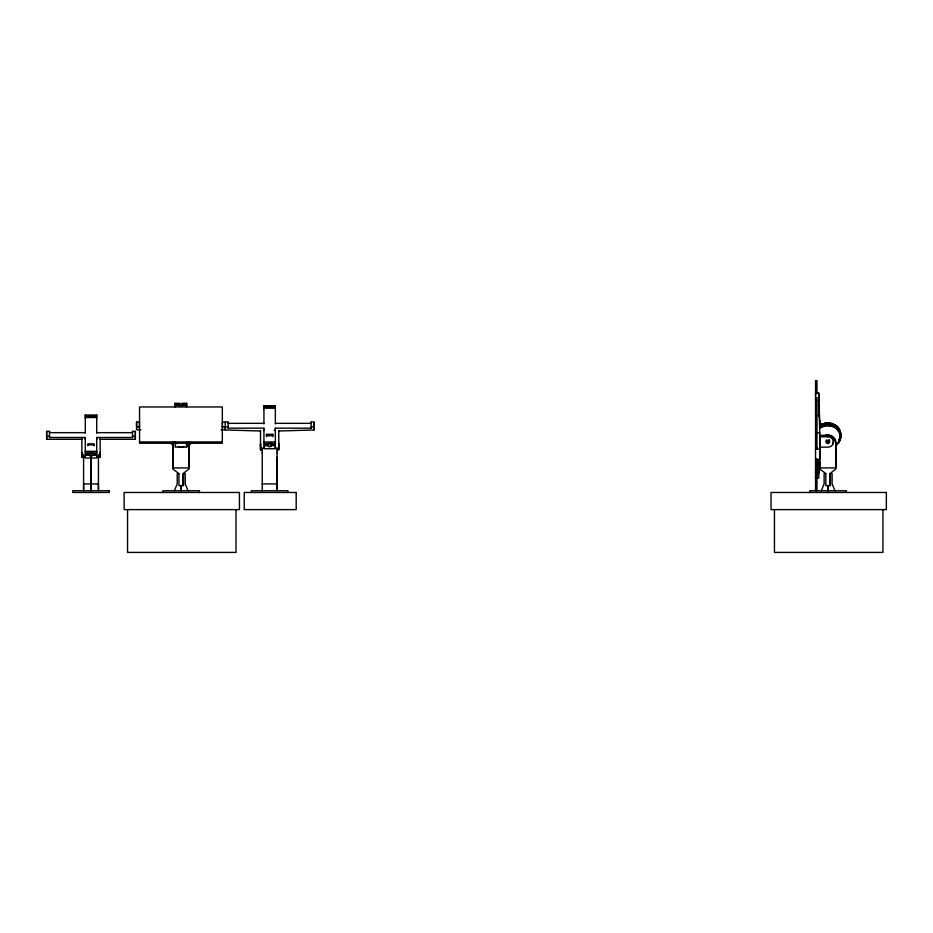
<?xml version="1.0" encoding="UTF-8"?>
<svg xmlns="http://www.w3.org/2000/svg" width="933" height="933" viewBox="0 0 933 933"><rect width="100%" height="100%" fill="white"/><g stroke="black" fill="none" stroke-linecap="round" stroke-linejoin="round"><path stroke-width="1.4" d="M81.871 439.291L46.65 439.291L46.65 436.189L49.507 436.189L49.507 437.484L85.3 437.484L85.3 458.033L96.717 458.033L96.717 437.484L132.509 437.484L132.509 436.189L135.367 436.189L135.367 439.291L100.146 439.291M46.65 434.463L46.65 431.361L49.507 431.361L49.507 437.484M49.507 431.361L49.507 432.655L85.3 432.655M84.681 457.403L81.871 457.403L81.871 437.484M83.585 454.488L83.585 490.758L83.585 483.912L98.432 483.912L98.443 490.758L98.432 454.488M85.3 452.61L85.3 451.315L96.717 451.315L96.717 452.61M85.3 439.291L85.3 437.484M85.3 418.136L85.3 415.022L96.717 415.022L96.717 416.235L85.3 416.235L85.3 415.022M96.717 439.291L96.717 437.484M96.717 418.136L96.717 415.022M97.335 457.403L100.146 457.403L100.146 437.484M135.367 439.291L135.367 431.361L132.509 431.361L132.509 432.655L96.717 432.655M135.367 434.463L135.367 431.361M139.425 428.165L139.425 422.043L136.568 422.043L136.568 429.716L140.825 429.856M172.932 461.893L172.932 469.066L178.926 473.637L178.926 485.626L183.498 485.626L183.498 473.637L185.212 473.637L185.212 483.912L188.069 490.758M172.932 460.459L172.932 444.05M175.217 441.997L175.217 447.094L186.635 447.094L186.635 441.997L186.635 447.094M175.217 406.147L175.217 403.301L179.789 403.301L179.789 406.193L182.075 406.193L182.075 403.301L186.635 403.301L186.635 406.916M182.926 485.626L182.926 473.637L188.921 469.066L188.921 442.184M186.635 406.147L186.635 403.301M222.427 428.165L222.427 422.043L228.142 422.043L228.142 428.165L263.934 428.165L263.934 448.726L275.352 448.726L275.352 428.165L311.156 428.165L311.156 426.871L314.001 426.871L314.001 429.973L278.78 431.011M225.285 426.871L225.285 429.973L260.517 431.011M228.142 428.165L228.142 426.871L222.427 426.871M228.142 422.043L228.142 423.337L263.934 423.337M260.517 430.451L260.517 449.869L262.231 450.452M262.231 490.758L262.231 452.598M263.934 443.292L263.934 441.997L275.352 441.997L275.352 443.292M263.934 430.498L263.934 428.165M263.934 408.817L263.934 405.715L275.352 405.715L275.352 406.916L263.934 406.916L263.934 405.715M266.511 436.644L266.511 434.323L272.786 434.323L272.786 435.769L266.511 435.769L266.511 434.323M272.786 436.644L272.786 434.323M275.352 428.165L275.352 430.498L274.209 430.498M275.352 408.817L275.352 405.715M277.066 457.275L277.078 490.758L277.066 452.598M277.066 450.452L278.78 449.869L278.78 443.268M278.78 449.321L278.78 430.451M314.001 429.973L314.001 422.054L311.156 422.054L311.156 423.337L275.352 423.337M314.001 425.156L314.001 422.054M815.559 478.197L815.559 475.608M815.559 473.369L815.559 470.792M815.559 458.301L815.559 459.502L819.839 459.502L819.839 436.796L827.839 436.796A5.703 5.166 0 0 1 833.542 441.974A5.703 5.166 0 0 1 827.839 447.14L819.839 447.152M815.559 395.557L815.559 392.968L818.696 392.968L819.839 435.874M816.981 475.608L816.981 460.097M819.839 426.043L818.696 392.968M819.839 461.893L819.839 469.066L825.833 473.637L825.833 485.626L830.405 485.626L830.405 473.637L832.119 473.637L832.119 483.912L834.965 490.758M827.839 436.796L827.839 435.349L819.839 435.349M829.834 485.626L829.834 473.637L835.828 469.066L835.828 442.184A7.989 7.242 0 0 0 824.434 435.629L824.434 435.629A7.977 7.231 0.4 0 0 823.547 436.061M818.696 473.369L819.267 459.246M819.442 459.841L818.696 478.197L816.608 478.197M822.941 423.687C821.378 430.475 824.469 419.512 824.69 425.098C826.416 429.04 825.005 417.646 826.988 425.751C828.142 417.144 827.559 429.145 828.761 424.783C829.285 419.045 828.866 428.235 830.242 424.958C830.475 419.349 833.752 430.16 832.026 423.454M825.635 425.903L825.798 422.964M833.402 423.955C833.169 432.865 834.44 420.806 832.329 424.585M832.003 426.404C832.003 424.527 829.46 427.326 830.592 423.092M840.166 435.524L840.738 436.119L840.073 436.271M835.641 445.986C836.283 443.315 838.499 444.703 838.907 440.609C841.053 439.968 839.047 437.752 840.843 436.714L840.201 434.242M826.988 425.751L827.279 422.836M833.566 425.121C836.306 423.71 835.222 429.647 837.799 428.958C838.172 430.743 838.557 431.571 840.027 432.434C839.898 431.816 839.805 430.976 839.338 430.498M835.793 428.469C835.606 427.267 834.603 426.603 833.566 427.046M825.658 425.506L826.148 424.853L826.626 425.775M833.251 426.894L833.076 425.751L832.329 426.521M840.47 437.449L839.968 436.784M828.352 425.728L828.761 422.847M835.921 425.378L835.513 428.259M174.366 490.758L177.212 483.912L177.212 473.637L178.926 473.637M821.262 490.758L824.119 483.912L824.119 473.637L825.833 473.637M829.705 425.856L830.242 423.022M835.513 426.334L837.029 426.276L836.516 429.11M839.432 439.968L839.117 439.221M838.884 442.79C836.691 441.239 841.111 442.335 838.767 440.912M837.391 430.055L838.021 427.279L836.516 427.174M838.149 429.157L838.685 428.107L837.391 428.119M171.171 442.802C170.354 444.598 173.095 443.723 172.827 445.787M839.105 430.008L839.432 429.262L838.324 429.437M840.843 436.714C839.898 435.116 839.607 434.277 840.155 432.737L840.027 430.498M821.81 427.197L821.915 424.107L821.81 427.197L820.632 424.795L820.678 427.874L819.839 427.734M820.34 426.906L820.632 424.795M821.506 425.436L821.6 424.258M840.166 433.717L840.738 433.11L840.073 432.959L840.201 436.924M824.352 423.255C825.752 427.979 822.813 424.468 823.034 426.638M840.201 435L840.843 434.451M824.69 425.098L824.305 426.206M824.69 423.174L825.635 423.979M169.876 442.778L170.552 442.662M221.039 429.856L225.285 429.716L225.285 422.043M827.279 424.76L827.991 425.728M818.696 397.796L815.559 397.796L815.559 400.385L816.981 400.385M179.789 404.339L182.075 404.339M176.36 405.074L179.218 405.074M182.635 405.074L185.492 405.074M176.36 405.354L179.218 405.354M182.635 405.354L185.492 405.354M815.559 415.57L816.981 415.57M819.839 424.025L827.839 424.025A5.703 5.178 0 0 1 828.282 424.037M139.425 426.871L136.568 426.871L136.568 422.043M816.981 432.819L819.839 432.819M139.542 441.95L222.322 441.95M175.217 443.21L186.635 443.21M175.847 443.245L139.542 443.245L139.542 406.963L222.322 406.963L222.322 443.245L186.005 443.245M268.506 443.758L270.792 443.758M265.077 444.505L267.934 444.505M271.363 444.505L274.209 444.505M265.077 444.773L267.934 444.773M271.363 444.773L274.209 444.773M87.865 444.843L94.151 444.843M265.077 444.983L267.934 444.983M271.363 444.983L274.209 444.983M265.077 445.228L267.934 445.228M271.363 445.228L274.209 445.228M263.934 445.624L268.506 445.624M270.792 445.624L275.352 445.624M260.517 448.085L264.727 448.085M274.559 448.085L278.78 448.085M816.981 447.957L815.559 447.957L815.559 449.158L819.839 449.158M89.871 453.076L92.145 453.076M86.442 453.811L89.3 453.811M92.717 453.811L95.574 453.811M86.442 454.091L89.3 454.091M92.717 454.091L95.574 454.091M86.442 454.301L89.3 454.301M92.717 454.301L95.574 454.301M86.442 454.534L89.3 454.534M92.717 454.534L95.574 454.534M85.3 454.931L89.871 454.931M92.145 454.931L96.717 454.931M277.066 483.912L262.231 483.912M828.761 424.783L829.355 425.81M191.3 442.662L191.988 442.778M820.632 426.719L821.506 427.361M188.093 445.216C189.387 445.368 190.903 443.956 190.694 442.79M821.915 424.107L822.708 424.842M822.708 426.766L821.915 426.043L821.693 426.813M187.965 445.776L188.116 446.382M818.696 411.78L819.349 416.818M835.828 445.997L835.828 452.202M819.839 422.917L819.839 423.885M260.517 444.015L260.517 447.152M188.921 445.997L188.921 452.202M172.932 445.997L172.932 452.202M882.921 509.605L882.921 552.418L774.448 552.418L774.448 509.605M846.383 492.472L846.383 490.758L809.844 490.758L809.844 492.472M840.738 433.11L840.785 435.361M840.785 435.804L840.738 438.055M840.47 431.792L840.551 434.032M840.551 437.134L840.47 439.373M840.027 438.732L840.027 440.668M839.782 431.711L839.63 434.86M839.595 429.553L839.618 433.134M839.595 439.676L839.432 441.892M839.432 429.262L839.338 433.647M839.338 438.743L839.338 440.668M838.872 428.375L838.872 430.311M838.685 428.107L838.744 431.268M838.464 428.877L838.324 431.361M838.021 427.279L838.009 430.171M837.799 427.022L837.799 428.958M837.671 427.815L837.601 430.311M837.134 427.232L837.134 429.157M837.029 426.276L837.029 428.2M836.773 426.043L836.749 429.343M836.773 443.187L836.773 445.123M836.143 426.323L836.143 428.247M835.641 425.18L835.711 427.909M835.047 425.518L835.047 427.442M834.708 424.597L834.72 427.699M834.394 424.433L834.569 427.151M833.857 424.83L833.857 426.754M833.076 423.815L833.076 425.751M832.586 424.27L832.586 426.194M831.688 423.349L831.688 425.285M831.256 423.85L831.256 425.775M831.035 424.188L831.035 426.124M830.697 423.71L830.697 426.031M829.88 423.559L829.88 425.495M829.309 423.489L829.309 425.413M829.122 422.882L829.122 424.807M828.469 423.419L828.469 425.355M827.898 423.407L827.898 425.343M827.641 422.824L827.641 424.748M827.058 423.43L827.058 425.355M826.486 423.477L826.486 425.401M826.148 422.917L826.148 424.853M825.285 424.037L825.285 425.973M825.087 423.687L825.087 425.611M823.967 424.375L823.967 426.299M823.734 424.037L823.734 425.973M823.279 423.57L823.279 425.495M822.428 424.538L822.428 426.463M821.192 425.156L821.192 427.092M819.839 420.585L819.839 425.285M819.839 436.796L819.839 467.923L835.828 467.923L835.828 443.63A7.989 7.242 0 0 0 831.688 437.285M816.981 393.703L816.981 380.582L815.559 380.582L815.559 490.595L816.981 490.595L816.981 458.849M816.981 399.534L816.981 448.75M311.156 422.054L311.156 428.165M287.912 492.472L287.912 490.758L251.374 490.758L251.374 492.472M277.066 449.158L277.066 452.762M275.352 423.955L275.352 408.211L263.934 408.211L263.934 423.955M274.209 445.706L274.209 443.572L271.363 443.572L271.363 445.706M267.934 445.706L267.934 443.572L265.077 443.572L265.077 445.706M262.231 449.158L262.231 452.762M260.517 443.257L260.517 449.869M236.014 509.605L236.014 552.418L127.553 552.418L127.553 509.605M199.487 492.472L199.487 490.758L162.948 490.758L162.948 492.472M185.492 405.563L185.492 404.141L182.635 404.141L182.635 405.563M179.218 405.563L179.218 404.141L176.36 404.141L176.36 405.563M175.217 403.301L175.217 406.916M172.932 442.184L172.932 467.923L188.921 467.923L188.921 443.63A7.977 7.231 0 0 0 188.839 442.709M132.509 431.361L132.509 437.484M100.146 452.575L100.146 457.403M96.717 433.099L96.717 417.529L85.3 417.529L85.3 433.099M95.574 455.024L95.574 452.878L92.717 452.878L92.717 455.024M94.151 445.682L94.151 443.875L87.865 443.875L87.865 445.682M89.3 455.024L89.3 452.878L86.442 452.878L86.442 455.024M81.871 452.575L81.871 457.403M46.65 431.361L46.65 439.291M830.778 436.901A7.989 7.242 0 0 1 831.233 437.076M829.285 440.003A1.773 1.609 0 0 1 826.323 439.921M829.414 439.805A1.773 1.609 0 0 1 828.364 442.055A1.773 1.609 0 0 1 826.078 440.761M826.906 435.186A1.773 1.609 0 0 1 828.679 435.14M827.839 435.349A5.703 5.166 0 0 1 832.702 443.233M830.02 424.41A5.703 5.178 0 0 1 831.186 425.005M186.565 442.778A5.703 5.178 0.1 0 1 186.203 443.956M183.906 446.382A5.703 5.178 0.1 0 1 177.946 446.382M175.847 444.318A5.703 5.178 0.1 0 1 175.287 442.778M172.943 443.63A7.977 7.231 0 0 1 173.002 442.72M91.014 457.298L91.014 490.758L91.014 457.298M181.212 485.626L181.212 490.758L181.212 485.626M828.119 485.626L828.119 490.758L828.119 485.626M828.177 443.548L827.548 443.56A1.773 1.609 0 0 1 827.653 440.376L828.282 440.423A1.773 1.609 0 0 1 828.177 443.548M270.792 442.72L268.506 442.72L268.506 446.65L270.792 446.65L270.792 442.72M92.145 452.039L89.871 452.039L89.871 455.969L92.145 455.969L92.145 452.039M109.278 490.758L72.739 490.758L72.739 492.472L109.278 492.472L109.278 490.758M239.443 492.472L124.124 492.472L124.124 509.605L239.443 509.605L239.443 492.472M296.193 492.472L244.236 492.472L244.236 509.605L296.193 509.605L296.193 492.472M886.35 492.472L771.031 492.472L771.031 509.605L886.35 509.605L886.35 492.472"/></g></svg>
